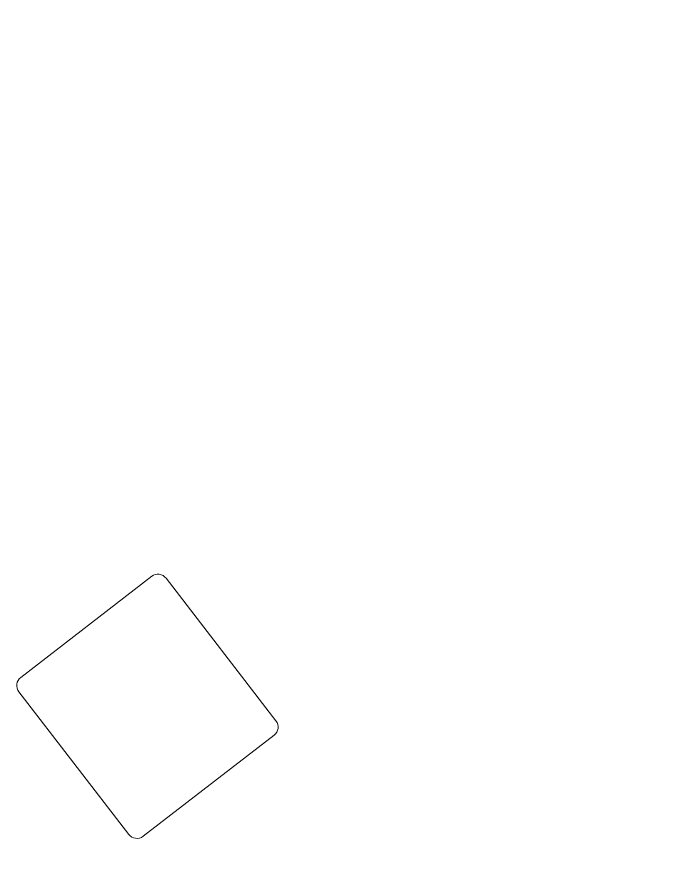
# Model space of a CAD drawing. Header units: inches. Extents: x 86328 to 235202, y 68629 to 184293.
# Drawn here: x 114700 to 139176, y 152535 to 184293 of the extents above; entities that cross this region are included whole.
import ezdxf

# ---------------------------------------------------------------- set-up
doc = ezdxf.new("R2010")
doc.units = ezdxf.units.IN
doc.header["$MEASUREMENT"] = 0
doc.layers.add('DIM', color=251, linetype='Continuous', lineweight=0)
doc.styles.get("Standard").update_dxf_attribs({"font": 'arial.ttf'})
doc.linetypes.add('FENCE_LINE', pattern='A,0.5,-0.1,["X",Standard,S=0.1,R=0,X=-0.02,Y=-0.05],-0.1', length=0.7)

msp = doc.modelspace()

# ---------------------------------------------------------------- linework, layer by layer
at = {"layer": 'DIM', "color": 8, "linetype": 'Continuous'}
for p, q in [((114851, 159180), (119834, 163024)), ((120378, 162953), (124560, 157533)), ((118963, 153215), (114781, 158636)), ((124489, 156989), (119507, 153145))]:
    msp.add_line(p, q, dxfattribs=at)
for centre, radius, start, end in [((150908, 192188), 51111, 236.5614, 351.1141), ((120071, 162717), 388, 37.6483, 127.6483), ((115088, 158873), 388, 127.6483, 217.6483), ((124253, 157296), 388, 307.6483, 37.6483), ((119270, 153452), 388, 217.6483, 307.6483)]:
    msp.add_arc(centre, radius, start, end, dxfattribs=at)
at = {"layer": 'DIM', "color": 8, "linetype": 'FENCE_LINE', "ltscale": 25}
msp.add_arc((150908, 192188), 54111, 255.1469, 351.1141, dxfattribs=at)

doc.saveas('drawing.dxf')
